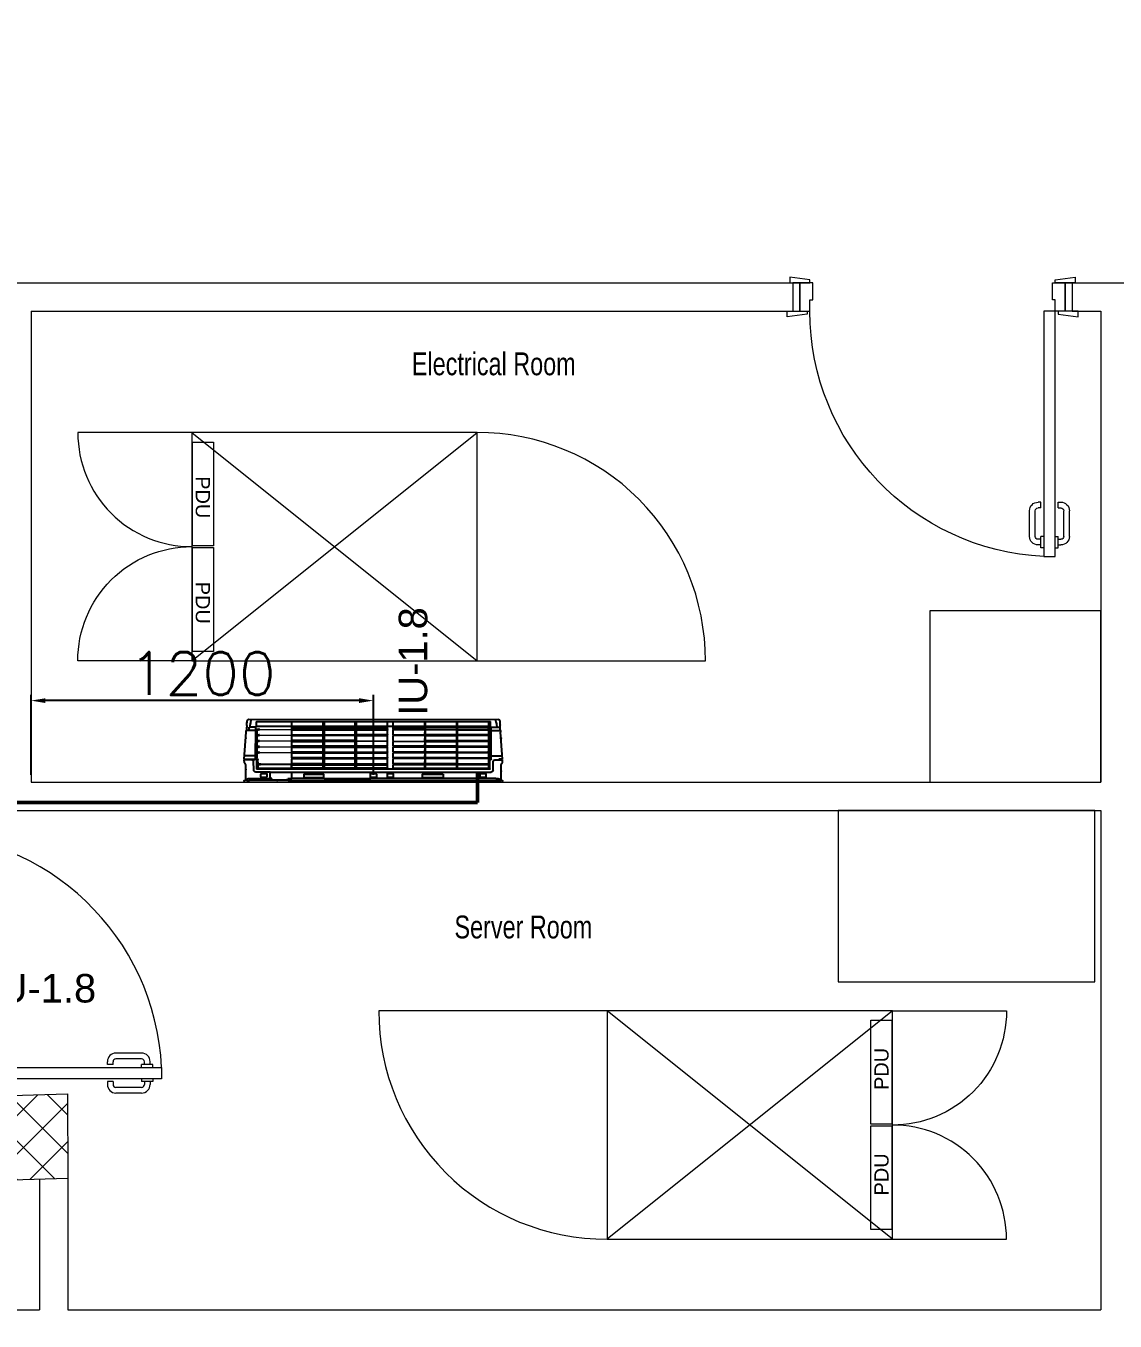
# Model space of a CAD drawing. Header units: millimetres. Extents: x -160614 to 59925, y -157025 to 0.
# Drawn here: x -126276 to -122458, y -109382 to -104843 of the extents above; entities that cross this region are included whole.
import ezdxf

# ---------------------------------------------------------------- set-up
doc = ezdxf.new("R2010")
doc.units = ezdxf.units.MM
doc.header["$LTSCALE"] = 8
doc.layers.get('0').update_dxf_attribs({"color": 9, "lineweight": 5})
for name, color, linetype, lineweight in [('72_EGR_BASE_TEXT', 9, 'Continuous', 5), ('72_EGR_EQP_TAG', 9, 'Continuous', 5), ('C-HYDR-CTCH', 9, 'Continuous', 5), ('Dims', 9, 'Continuous', 5), ('dims.', 9, 'Continuous', 5), ('Dual Power', 9, 'Continuous', 5), ('FIXEDFUR$0$KCA_TXITEM', 9, 'Continuous', 5), ('FURNITURES$0$KCA_FURLSE', 9, 'Continuous', 5), ('Hatch', 9, 'Continuous', 5), ('IFS IT RACK 1000x800mm', 9, 'Continuous', 5), ('Structure', 9, 'Continuous', 5), ('Walls', 9, 'Continuous', 5), ('Wooden Joinery', 9, 'Continuous', 5)]:
    doc.layers.add(name, color=color, linetype=linetype, lineweight=lineweight)
for name, color, linetype in [('A-Wall-cmu-patt', 9, 'Continuous'), ('DVM_INDOOR', 9, 'Continuous'), ('DVM_UNIT_BP', 9, 'Continuous'), ('DVM_UNIT_DP', 9, 'Continuous'), ('DVM_UNIT_LP', 9, 'Continuous'), ('M-VAC_DUCT_EXHAUST', 1, 'Continuous'), ('REF', 42, 'Continuous')]:
    doc.layers.add(name, color=color, linetype=linetype)
doc.layers.get('0').off()
doc.layers.get('0').freeze()
doc.styles.add('ARIAL', font='arial.ttf')
doc.styles.add('FIXEDFUR$0$K-SANSERIF', font='sanss___.ttf')
doc.styles.add('SIMPLEX', font='SIMPLEX.shx', dxfattribs={"height": 150})
doc.styles.add('X3G_ENTITY_258862', font='swisscl.ttf', dxfattribs={"height": 200})
doc.dimstyles.new('Buk', dxfattribs={"dimtxt": 150, "dimasz": 50, "dimexe": 20, "dimexo": 25, "dimgap": 20, "dimtad": 1, "dimdec": 0, "dimrnd": 5, "dimdsep": 46, "dimtxsty": 'SIMPLEX', "dimcen": 0, "dimdle": 20, "dimclrd": 256, "dimclre": 256, "dimclrt": 256, "dimadec": 0, "dimazin": 0, "dimtfac": 0.0075, "dimtdec": 0, "dimtmove": 1, "dimatfit": 2, "dimldrblk": 'ARCHTICK', "dimfxl": 1, "dimtolj": 1, "dimtzin": 0, "dimlwd": -1, "dimlwe": -1, "dimarcsym": 0})

# ---------------------------------------------------------------- blocks, each defined once
blk = doc.blocks.new('A$C72370EFE')
at = {"layer": 'Wooden Joinery'}
for p, q in [((-0.01, -0.04), (-0.02, -0.04)), ((-0.01, -0.03), (-0.01, -0.07)), ((0, -0.03), (-0.01, -0.03)), ((0.04, -0.03), (0.05, -0.03)), ((0.05, -0.03), (0.05, -0.07)), ((0.05, -0.04), (0.06, -0.04)), ((-0.05, -0.07), (-0.05, -0.16)), ((-0.03, -0.07), (-0.03, -0.16)), ((-0.01, -0.06), (-0.02, -0.06)), ((0, -0.07), (-0.01, -0.07)), ((0.04, -0.07), (0.05, -0.07)), ((0.05, -0.06), (0.06, -0.06)), ((0.07, -0.07), (0.07, -0.16)), ((0.09, -0.07), (0.09, -0.16)), ((-0.01, -0.17), (-0.02, -0.17)), ((-0.01, -0.17), (-0.01, -0.19)), ((0.05, -0.17), (0.06, -0.17)), ((0.05, -0.17), (0.05, -0.19)), ((-0.01, -0.19), (-0.02, -0.19)), ((0.05, -0.19), (0.06, -0.19))]:
    blk.add_line(p, q, dxfattribs=at)
for centre, radius, start, end in [((-0.02, -0.07), 0.03, 90, 180), ((0.06, -0.07), 0.03, 0, 90), ((-0.02, -0.07), 0.01, 90, 180), ((0.06, -0.07), 0.01, 0, 90), ((-0.02, -0.16), 0.03, 180, 270), ((-0.02, -0.16), 0.01, 180, 270), ((0.06, -0.16), 0.01, 270, 0), ((0.06, -0.16), 0.03, 270, 0)]:
    blk.add_arc(centre, radius, start, end, dxfattribs=at)
blk = doc.blocks.new('A$C5DAD61B4')
at = {"layer": 'Wooden Joinery'}
for points in [[(80, 959.1), (80, 969.1), (10, 979.1), (10, 959.1)], [(940, 959.1), (940, 969.1), (1010, 979.1), (1010, 959.1)], [(70, 859.1), (70, 849.1), (0, 839.1), (0, 859.1)], [(120, 859.1), (120, 0), (80, 0), (80, 859.1)], [(950, 859.1), (950, 849.1), (1020, 839.1), (1020, 859.1)]]:
    blk.add_lwpolyline(points, close=True, dxfattribs=at)
for points in [[(45, 859.1), (45, 959.1), (20, 959.1), (20, 859.1), (45, 859.1)], [(45, 859.1), (80, 859.1), (80, 899.1), (90, 899.1), (90, 959.1), (45, 959.1), (45, 859.1)], [(975, 859.1), (940, 859.1), (940, 899.1), (930, 899.1), (930, 959.1), (975, 959.1), (975, 859.1)], [(975, 859.1), (975, 959.1), (1000, 959.1), (1000, 859.1), (975, 859.1)]]:
    blk.add_lwpolyline(points, dxfattribs=at)
blk.add_arc((80, 859.1), 860, 272.666, 0, dxfattribs=at)
at = {"layer": 'Wooden Joinery', "xscale": 999.9999999998854, "yscale": 999.9999999998854, "zscale": 999.9999999998854, "rotation": 180}
blk.add_blockref('A$C72370EFE', (120, 0), dxfattribs=at)
blk = doc.blocks.new('A$C47696aed')
at = {"layer": 'Hatch'}
h = blk.add_hatch(dxfattribs=at)
h.set_pattern_fill('ANSI37', color=256, scale=30)
h.paths.add_polyline_path([(50952.7, 21917.9), (50348.7, 21909.7), (50352.6, 21621.3), (50956.6, 21629.5)])
h.paths.add_polyline_path([(43791.9, 21910.1), (43208.4, 21904.7), (43188.5, 21613.3), (43772, 21618.7)])
h.paths.add_polyline_path([(29414.9, 21902.8), (28815.8, 21898.7), (28810.1, 21605.6), (29409.2, 21609.7)])
h.paths.add_polyline_path([(36600.2, 21904.9), (35999, 21897.4), (35990.7, 21611.8), (36591.9, 21619.3)])
h.paths.add_polyline_path([(22195.7, 21912), (21589.3, 21890.2), (21603.8, 21597.6), (22210.2, 21619.5)])
h.paths.add_polyline_path([(15459.1, 21901.7), (14237.2, 21925.6), (14230.7, 21629.5), (15452.7, 21605.5)])
h.paths.add_polyline_path([(15473.2, 14701.6), (14258.2, 14685.8), (14244.7, 14393.4), (15459.7, 14409.1)])
h.paths.add_polyline_path([(15447.1, 7508.4), (14244, 7492.4), (14238.3, 7199.4), (15441.4, 7215.3)])
h.paths.add_polyline_path([(15465.6, 309.7), (14269, 298.3), (14271.8, 3.8), (15468.5, 15.2)])
h.paths.add_polyline_path([(7830.6, 311.8), (7227.1, 308.1), (7237.7, 22.6), (7841.3, 26.3)])
h.paths.add_polyline_path([(7815.2, 7509.8), (7218.4, 7511.4), (7218.2, 7210.2), (7815.1, 7208.6)])
h.paths.add_polyline_path([(7825.1, 14699.4), (7205.8, 14700.6), (7195.2, 14397.6), (7814.5, 14396.4)])
h.paths.add_polyline_path([(7801.7, 21878.7), (7201.1, 21893.2), (7197.5, 21603.6), (7798.1, 21589.1)])
h.paths.add_polyline_path([(602.6, 21876.9), (0, 21899.6), (1.9, 21611.2), (604.5, 21588.5)])
h.paths.add_polyline_path([(610.4, 7498.6), (8.3, 7491.6), (11.7, 7200), (613.7, 7206.9)])
h.paths.add_polyline_path([(627.9, 303.9), (29.5, 302.9), (34.3, 2.3), (632.7, 3.3)])
h.paths.add_polyline_path([(22214.6, 317.2), (21608.9, 304.3), (21614.6, 3.1), (22220.3, 16)])
h.paths.add_polyline_path([(22208.1, 7509.7), (21613.7, 7492.1), (21615.8, 7195.5), (22210.2, 7213.1)])
h.paths.add_polyline_path([(22199.3, 14717.7), (21600.4, 14710), (21604.4, 14409.9), (22203.4, 14417.6)])
h.paths.add_polyline_path([(29399.7, 14702.4), (28797.7, 14707.1), (28802, 14415), (29403.9, 14410.3)])
h.paths.add_polyline_path([(29403.4, 7519.8), (28799.6, 7502.2), (28813, 7202.1), (29413.1, 7223.2)])
h.paths.add_polyline_path([(29419.5, 303.8), (28815.7, 310.4), (28813.3, 24.7), (29417.2, 18.1)])
h.paths.add_polyline_path([(36618, 314.2), (36020.7, 299.7), (36029.7, 0), (36627, 14.6)])
h.paths.add_polyline_path([(36610.7, 7502.6), (36009.5, 7504.5), (36010.6, 7207.3), (36611.9, 7205.4)])
h.paths.add_polyline_path([(36574.3, 14706.4), (35993.4, 14711.1), (36013.1, 14421.3), (36594, 14416.6)])
h.paths.add_polyline_path([(43777.6, 14705.7), (43180, 14719.4), (43182, 14427.5), (43779.6, 14413.8)])
h.paths.add_polyline_path([(43778.6, 7507.1), (43210.2, 7499.5), (43212, 7205.4), (43780.5, 7213)])
h.paths.add_polyline_path([(43815.7, 310), (43210.4, 307.3), (43211.8, 2.8), (43817, 5.4)])
h.paths.add_polyline_path([(50989.9, 309.5), (50401.9, 325.5), (50388.7, 18.3), (50976.7, 2.3)])
h.paths.add_polyline_path([(50974.1, 7508.9), (50370.9, 7510), (50368.9, 7213.4), (50972.2, 7212.3)])
at = {"layer": 'C-HYDR-CTCH', "color": 4, "flags": 128}
blk.add_lwpolyline([(22208.1, 7509.7), (22210.2, 7213.1), (21615.8, 7195.5), (21613.7, 7492.1), (22208.1, 7509.7)], dxfattribs=at)
blk = doc.blocks.new('IT RACK 1000x800 mm')
at = {"layer": 'Dual Power'}
for points in [[(719020.2, 122155.5), (719383.9, 122155.5), (719383.9, 122082.8), (719020.2, 122082.8)], [(719390.1, 122155.5), (719753.8, 122155.5), (719753.8, 122082.8), (719390.1, 122082.8)]]:
    blk.add_lwpolyline(points, close=True, dxfattribs=at)
at = {"layer": 'FURNITURES$0$KCA_FURLSE', "linetype": 'ByBlock'}
for points in [[(719786.6, 123080.4), (719786.6, 123880.4, 0.415947), (718986.6, 123080.4, 0.926405)], [(718986.6, 122080.4), (718986.6, 121680.4, 0.415947), (719386.6, 122080.4, 0.926405)], [(719786.6, 122080.4), (719786.6, 121680.4, -0.415947), (719386.6, 122080.4, -0.926405)]]:
    blk.add_lwpolyline(points, format="xyb", dxfattribs=at)
blk.add_lwpolyline([(719786.6, 123080.4), (718986.6, 123080.4), (718986.6, 122080.4), (719786.6, 122080.4)], close=True, dxfattribs=at)
for points in [[(718986.6, 122080.4), (719786.6, 123080.4)], [(719786.6, 122080.4), (718986.6, 123080.4)]]:
    blk.add_lwpolyline(points, dxfattribs=at)
at = {"layer": 'FIXEDFUR$0$KCA_TXITEM', "char_height": 50, "width": 3697.741, "attachment_point": 1, "style": 'FIXEDFUR$0$K-SANSERIF'}
for insert in [(717364.7, 122143.7), (717734.5, 122143.7)]:
    blk.add_mtext('\\pxqc;PDU', dxfattribs=dict(at, insert=insert))
blk = doc.blocks.new('A$Cbb95eae3')
at = {"layer": 'Dims'}
blk.add_lwpolyline([(-600, 0), (0, 0), (0, 600), (-600, 600)], close=True, dxfattribs=at)
at = {"layer": 'Dims', "elevation": 0}
blk.add_lwpolyline([(-921, -700), (-21, -700), (-21, -100), (-921, -100)], close=True, dxfattribs=at)
at = {"layer": 'IFS IT RACK 1000x800mm', "rotation": 89.99999999999999}
blk.add_blockref('IT RACK 1000x800 mm', (121349.6, -720588.7, 0), dxfattribs=at)
blk = doc.blocks.new('GF1')
at = {"layer": 'Walls', "color": 9}
for p, q in [((-126759.6, -105742.6), (-123587.8, -105742.6)), ((-123587.8, -105742.6), (-123587.8, -105842.6)), ((-122607.8, -105742.6), (-122607.8, -105842.6)), ((-122607.8, -105742.6), (-116807.8, -105742.6)), ((-126257.8, -105842.6, 0), (-123587.8, -105842.6)), ((-126257.8, -105842.6), (-126257.8, -107492.6)), ((-122607.8, -105842.6), (-122507.8, -105842.6)), ((-122507.8, -105842.6), (-122507.8, -107492.6)), ((-126257.8, -107492.6), (-122507.8, -107492.6)), ((-126659.6, -107592.6), (-122507.8, -107592.6)), ((-122507.8, -107592.6), (-122507.8, -109342.6)), ((-126228.5, -108884.7, 0), (-126228.5, -109342.6, 0)), ((-126128.5, -108881.8, 0), (-126128.5, -109342.6, 0)), ((-126759.6, -109342.6), (-126228.5, -109342.6, 0)), ((-126128.5, -109342.6, 0), (-122507.8, -109342.6))]:
    blk.add_line(p, q, dxfattribs=at)
at = {"layer": 'dims.', "color": 9}
blk.add_blockref('A$Cbb95eae3', (-122507.8, -107492.6), dxfattribs=at)
at = {"layer": 'IFS IT RACK 1000x800mm', "color": 9, "rotation": 270}
blk.add_blockref('IT RACK 1000x800 mm', (-247774.4, 612719), dxfattribs=at)
at = {"layer": 'Structure', "color": 9}
blk.add_blockref('A$C47696aed', (-148338.7, -116094.9, 0), dxfattribs=at)
at = {"layer": 'Wooden Joinery', "color": 9, "xscale": -1}
blk.add_blockref('A$C5DAD61B4', (-122587.8, -106701.7), dxfattribs=at)
at = {"layer": 'Wooden Joinery', "color": 9, "rotation": 89.99999999999999}
blk.add_blockref('A$C5DAD61B4', (-125800.5, -108612.6), dxfattribs=at)
at = {"layer": '72_EGR_BASE_TEXT', "color": 9, "char_height": 80, "attachment_point": 2, "style": 'X3G_ENTITY_258862'}
for s, insert in [('Electrical Room', (-124635.9, -105986.9)), ('Server Room', (-124532.1, -107960.5))]:
    blk.add_mtext(s, dxfattribs=dict(at, insert=insert))
blk = doc.blocks.new('mmmm')
at = {"layer": 'DVM_INDOOR', "color": 0}
for p, q in [((118.976, -9.253), (118.9859, -9.2529)), ((118.9859, -9.2529), (118.9859, -9.2549)), ((118.9859, -9.2549), (118.9879, -9.2548)), ((118.9859, -9.2775), (118.9859, -9.2549)), ((118.9859, -9.2648), (118.9879, -9.2648)), ((118.9879, -9.2529), (119.0741, -9.259)), ((118.9879, -9.2548), (118.9879, -9.2529)), ((118.9879, -9.2548), (118.9879, -9.2648)), ((118.9979, -9.2891), (118.9979, -9.2551)), ((119.0795, -9.289), (119.0797, -9.2602)), ((119.09, -9.2892), (119.0901, -9.2615)), ((118.9199, -9.2661), (118.9184, -9.2661)), ((118.9184, -9.2661), (118.9184, -9.938)), ((118.9199, -9.2661), (118.9254, -9.266)), ((118.9258, -9.2739), (118.9256, -9.2679)), ((118.9258, -9.2739), (118.9258, -9.6742)), ((118.9464, -9.9264), (118.9464, -9.2895)), ((118.9527, -9.283), (118.9809, -9.2825)), ((118.9554, -9.2944), (118.9554, -10.0365)), ((118.9564, -9.2934), (118.9844, -9.2931)), ((118.9589, -9.3963), (118.9589, -9.2975)), ((118.9596, -9.2968), (118.9695, -9.2969)), ((118.9698, -9.2975), (118.9701, -9.3962)), ((118.9724, -9.3963), (118.9724, -9.2975)), ((118.9731, -9.2968), (118.9889, -9.2969)), ((118.9879, -9.2891), (119.09, -9.2892)), ((118.9892, -9.2891), (118.9895, -9.3961)), ((118.9893, -9.2923), (118.9925, -9.2923)), ((118.9919, -9.3963), (118.9919, -9.2975)), ((119.0073, -9.2923), (118.9924, -9.2923)), ((118.9926, -9.2968), (119.0073, -9.2969)), ((119.0077, -9.2975), (119.008, -9.3961)), ((119.008, -9.293), (119.0079, -9.2969)), ((119.0083, -9.301), (119.0098, -9.301)), ((119.0102, -9.293), (119.0102, -9.2961)), ((119.0102, -9.3963), (119.0102, -9.2975)), ((119.0255, -9.2923), (119.0107, -9.2923)), ((119.0109, -9.2968), (119.0256, -9.2969)), ((119.026, -9.2975), (119.0263, -9.3962)), ((119.0262, -9.293), (119.0262, -9.2969)), ((119.0265, -9.301), (119.0284, -9.301)), ((119.0287, -9.3963), (119.0287, -9.2975)), ((119.0288, -9.293), (119.0288, -9.2961)), ((119.0293, -9.2969), (119.0439, -9.2969)), ((119.044, -9.2923), (119.0294, -9.2923)), ((119.0445, -9.2975), (119.0446, -9.3962)), ((119.0446, -9.293), (119.0446, -9.2969)), ((119.045, -9.301), (119.0465, -9.301)), ((119.0469, -9.293), (119.0469, -9.2961)), ((119.047, -9.3963), (119.0471, -9.2971)), ((119.0624, -9.2923), (119.0474, -9.2923)), ((119.0476, -9.2968), (119.0621, -9.2968)), ((119.0628, -9.2975), (119.063, -9.3963)), ((119.0631, -9.293), (119.0631, -9.2969)), ((119.0634, -9.301), (119.065, -9.301)), ((119.0653, -9.293), (119.0653, -9.2961)), ((119.0657, -9.2975), (119.0654, -9.3962)), ((119.066, -9.2968), (119.0808, -9.2969)), ((119.0807, -9.2923), (119.0661, -9.2923)), ((119.0813, -9.3962), (119.0814, -9.2973)), ((119.0814, -9.293), (119.0814, -9.2969)), ((119.0817, -9.301), (119.0833, -9.301)), ((119.0836, -9.2975), (119.0834, -9.2993)), ((119.0838, -9.293), (119.0895, -9.293)), ((119.0838, -9.2961), (119.0838, -9.293)), ((119.0838, -9.2971), (119.0838, -9.2961)), ((119.0895, -9.2961), (119.0838, -9.2961)), ((119.0838, -9.3963), (119.0839, -9.297)), ((119.0843, -9.2968), (119.0886, -9.2968)), ((119.0894, -9.2975), (119.0894, -9.2892)), ((119.0894, -9.2975), (119.0895, -9.3962)), ((119.0925, -9.2969), (119.1069, -9.2969)), ((119.1145, -9.2751), (119.1107, -9.2751)), ((119.115, -10.0634), (119.1149, -9.2675)), ((118.9589, -9.4983), (118.9589, -9.4003)), ((118.9596, -9.3969), (118.9694, -9.3969)), ((118.9694, -9.3998), (118.9596, -9.3998)), ((118.9701, -9.4005), (118.9701, -9.4982)), ((118.9724, -9.4005), (118.9724, -9.4982)), ((118.9731, -9.3969), (118.9888, -9.3968)), ((118.9888, -9.3997), (118.9731, -9.3998)), ((118.9895, -9.4003), (118.9895, -9.4982)), ((118.9919, -9.4005), (118.9919, -9.4982)), ((118.9926, -9.3969), (119.0073, -9.3968)), ((119.0073, -9.3997), (118.9926, -9.3998)), ((119.008, -9.4003), (119.008, -9.4982)), ((119.0102, -9.4005), (119.0103, -9.4982)), ((119.0109, -9.3969), (119.0256, -9.3968)), ((119.0256, -9.3997), (119.0109, -9.3998)), ((119.0263, -9.4003), (119.0263, -9.4982)), ((119.0287, -9.4005), (119.0287, -9.4982)), ((119.0294, -9.3969), (119.0439, -9.3968)), ((119.0439, -9.3997), (119.0294, -9.3998)), ((119.0446, -9.4983), (119.0446, -9.4003)), ((119.047, -9.4982), (119.047, -9.4005)), ((119.0477, -9.3969), (119.0623, -9.3969)), ((119.0623, -9.3998), (119.0477, -9.3998)), ((119.063, -9.4984), (119.063, -9.4004)), ((119.0654, -9.4005), (119.0654, -9.4982)), ((119.0661, -9.3969), (119.0807, -9.3968)), ((119.0807, -9.3997), (119.0661, -9.3998)), ((119.0814, -9.4003), (119.0813, -9.4983)), ((119.0837, -9.4982), (119.0838, -9.4005)), ((119.0845, -9.3969), (119.0888, -9.3969)), ((119.0888, -9.3998), (119.0845, -9.3998)), ((119.0895, -9.4004), (119.0894, -9.4983)), ((119.093, -9.3969), (119.1074, -9.3968)), ((119.1074, -9.3997), (119.093, -9.3998)), ((118.9589, -9.6014), (118.9589, -9.5025)), ((118.9596, -9.4989), (118.9694, -9.4989)), ((118.9694, -9.5018), (118.9596, -9.5018)), ((118.9701, -9.5025), (118.9701, -9.6015)), ((118.9724, -9.5025), (118.9724, -9.6014)), ((118.9731, -9.4989), (118.9888, -9.4988)), ((118.9888, -9.5017), (118.9731, -9.5018)), ((118.9895, -9.5023), (118.9896, -9.6014)), ((118.9919, -9.5025), (118.9919, -9.6014)), ((118.9926, -9.4989), (119.0073, -9.4988)), ((119.0073, -9.5017), (118.9926, -9.5018)), ((119.008, -9.5023), (119.008, -9.6014)), ((119.0102, -9.5025), (119.0103, -9.6014)), ((119.0109, -9.4989), (119.0256, -9.4988)), ((119.0256, -9.5017), (119.0109, -9.5018)), ((119.0263, -9.5023), (119.0262, -9.6014)), ((119.0287, -9.5025), (119.0288, -9.6014)), ((119.0294, -9.4989), (119.0439, -9.4988)), ((119.0439, -9.5017), (119.0294, -9.5018)), ((119.0447, -9.6014), (119.0446, -9.5023)), ((119.0477, -9.4989), (119.0623, -9.4989)), ((119.0622, -9.5017), (119.0478, -9.5018)), ((119.0629, -9.5023), (119.0629, -9.6013)), ((119.0654, -9.6014), (119.0654, -9.5025)), ((119.0661, -9.4989), (119.0806, -9.4989)), ((119.0806, -9.5017), (119.0661, -9.5018)), ((119.0813, -9.5023), (119.0813, -9.6015)), ((119.0837, -9.5024), (119.0838, -9.6015)), ((119.0844, -9.4988), (119.0887, -9.4988)), ((119.0887, -9.5017), (119.0844, -9.5017)), ((119.0894, -9.5023), (119.0894, -9.6013)), ((119.093, -9.4989), (119.1074, -9.4988)), ((119.1077, -9.5019), (119.093, -9.5018)), ((118.9589, -9.6214), (118.9589, -9.7204)), ((118.9596, -9.602), (118.9694, -9.602)), ((118.9596, -9.6208), (118.9694, -9.6208)), ((118.9701, -9.7204), (118.9701, -9.6214)), ((118.9701, -9.7204), (118.9701, -9.6214)), ((118.9724, -9.7204), (118.9724, -9.6215)), ((118.9731, -9.6021), (118.9888, -9.602)), ((118.9731, -9.6208), (118.9888, -9.6208)), ((118.9895, -9.7206), (118.9896, -9.6215)), ((118.9919, -9.7204), (118.9919, -9.6215)), ((118.9926, -9.6021), (119.0073, -9.602)), ((118.9926, -9.6208), (119.0073, -9.6209)), ((119.008, -9.7205), (119.008, -9.6214)), ((119.0102, -9.7204), (119.0103, -9.6215)), ((119.011, -9.602), (119.0255, -9.602)), ((119.011, -9.6208), (119.0255, -9.6209)), ((119.0263, -9.7205), (119.0262, -9.6215)), ((119.0288, -9.6214), (119.0287, -9.7204)), ((119.0295, -9.6021), (119.044, -9.602)), ((119.0295, -9.6208), (119.044, -9.6208)), ((119.0447, -9.6214), (119.0446, -9.7205)), ((119.0478, -9.6021), (119.0623, -9.6021)), ((119.0478, -9.6207), (119.0623, -9.6208)), ((119.0629, -9.7205), (119.0629, -9.6215)), ((119.0654, -9.6214), (119.0654, -9.7203)), ((119.0661, -9.6021), (119.0807, -9.602)), ((119.0661, -9.6208), (119.0807, -9.6208)), ((119.0813, -9.7205), (119.0813, -9.6214)), ((119.0837, -9.7204), (119.0838, -9.6214)), ((119.0845, -9.6021), (119.0887, -9.6021)), ((119.0845, -9.6208), (119.0887, -9.6208)), ((119.0894, -9.7205), (119.0894, -9.6215)), ((119.0929, -9.6023), (119.1074, -9.6022)), ((119.0929, -9.6206), (119.1074, -9.6206)), ((118.9258, -9.8224), (118.9258, -9.6742)), ((118.9589, -9.7246), (118.9589, -9.8225)), ((118.9694, -9.7211), (118.9596, -9.7211)), ((118.9596, -9.7239), (118.9694, -9.7239)), ((118.9701, -9.8224), (118.9701, -9.7246)), ((118.9701, -9.8224), (118.9701, -9.7246)), ((118.9724, -9.8224), (118.9724, -9.7246)), ((118.9888, -9.7211), (118.9731, -9.7211)), ((118.9731, -9.7239), (118.9888, -9.724)), ((118.9895, -9.8226), (118.9895, -9.7247)), ((118.9919, -9.8224), (118.9919, -9.7246)), ((119.0073, -9.7211), (118.9926, -9.7211)), ((118.9926, -9.7239), (119.0073, -9.724)), ((119.008, -9.8225), (119.008, -9.7246)), ((119.0102, -9.8224), (119.0103, -9.7246)), ((119.0256, -9.7211), (119.0109, -9.7211)), ((119.0109, -9.7239), (119.0256, -9.724)), ((119.0263, -9.8225), (119.0263, -9.7246)), ((119.0287, -9.7246), (119.0287, -9.8224)), ((119.0439, -9.7211), (119.0294, -9.7211)), ((119.0294, -9.7239), (119.0439, -9.724)), ((119.0446, -9.7245), (119.0446, -9.8225)), ((119.047, -9.7246), (119.047, -9.8224)), ((119.0477, -9.7239), (119.0623, -9.7239)), ((119.0622, -9.7211), (119.0478, -9.7211)), ((119.063, -9.7245), (119.063, -9.8224)), ((119.0654, -9.8224), (119.0654, -9.7246)), ((119.0806, -9.7211), (119.0661, -9.721)), ((119.0661, -9.7239), (119.0806, -9.724)), ((119.0814, -9.8225), (119.0813, -9.7245)), ((119.0837, -9.7246), (119.0838, -9.8224)), ((119.0887, -9.7211), (119.0844, -9.7211)), ((119.0844, -9.724), (119.0887, -9.724)), ((119.0895, -9.8224), (119.0894, -9.7246)), ((119.1077, -9.721), (119.093, -9.7211)), ((119.093, -9.7239), (119.1074, -9.724)), ((118.9184, -9.7858), (118.9184, -9.9307)), ((118.9258, -9.8224), (118.9258, -9.9264)), ((118.9589, -9.8266), (118.9589, -9.9253)), ((118.9694, -9.8231), (118.9596, -9.8231)), ((118.9596, -9.8259), (118.9694, -9.8259)), ((118.9698, -9.9253), (118.9701, -9.8266)), ((118.9698, -9.9253), (118.9701, -9.8266)), ((118.9724, -9.8266), (118.9724, -9.9253)), ((118.9888, -9.8231), (118.9731, -9.8231)), ((118.9731, -9.8259), (118.9888, -9.826)), ((118.9893, -9.9251), (118.9895, -9.8267)), ((118.9919, -9.8266), (118.992, -9.9251)), ((119.0073, -9.8231), (118.9926, -9.8231)), ((118.9926, -9.8259), (119.0073, -9.826)), ((119.0078, -9.9252), (119.008, -9.8267)), ((119.0102, -9.8266), (119.0104, -9.9251)), ((119.0256, -9.8231), (119.0109, -9.8231)), ((119.0109, -9.8259), (119.0256, -9.826)), ((119.026, -9.9251), (119.0263, -9.8266)), ((119.0287, -9.8266), (119.0288, -9.9251)), ((119.0439, -9.8232), (119.0294, -9.8231)), ((119.0294, -9.8259), (119.0439, -9.826)), ((119.0445, -9.9251), (119.0446, -9.8266)), ((119.047, -9.8266), (119.0472, -9.9251)), ((119.0623, -9.823), (119.0477, -9.8231)), ((119.0477, -9.8259), (119.0623, -9.8259)), ((119.0628, -9.9252), (119.063, -9.8266)), ((119.0657, -9.9253), (119.0654, -9.8266)), ((119.0807, -9.8232), (119.0661, -9.8231)), ((119.0661, -9.8259), (119.0807, -9.8261)), ((119.0812, -9.9251), (119.0813, -9.8266)), ((119.0839, -9.9251), (119.0838, -9.8265)), ((119.0888, -9.8231), (119.0845, -9.8231)), ((119.0845, -9.8259), (119.0888, -9.826)), ((119.0894, -9.9252), (119.0895, -9.8266)), ((119.1074, -9.8232), (119.093, -9.8231)), ((119.093, -9.8259), (119.1074, -9.826)), ((118.9256, -9.9393), (118.9256, -9.9264)), ((118.9256, -9.9264), (118.9464, -9.9264)), ((118.9464, -9.9955), (118.9464, -9.9264)), ((118.9589, -10.0333), (118.9589, -9.9253)), ((118.9589, -9.9267), (118.9702, -9.9267)), ((118.9596, -9.926), (118.9695, -9.9259)), ((118.9702, -9.9267), (118.9702, -10.0334)), ((118.9731, -9.9262), (118.9886, -9.9258)), ((118.9927, -9.9258), (119.0075, -9.9258)), ((119.0111, -9.9258), (119.0253, -9.9258)), ((119.0296, -9.9258), (119.0437, -9.9258)), ((119.0478, -9.9258), (119.0621, -9.9258)), ((119.0664, -9.9258), (119.0805, -9.926)), ((119.0846, -9.9258), (119.0887, -9.9258)), ((119.0925, -9.9259), (119.1069, -9.9259)), ((118.9184, -9.938), (118.9209, -9.9396)), ((118.9199, -9.9389), (118.9199, -10.0614)), ((118.9209, -9.9394), (118.9256, -9.9393)), ((118.9209, -9.9394), (118.9209, -9.9899)), ((118.9209, -9.9899), (118.9256, -9.99)), ((118.9256, -9.99), (118.9256, -9.9954)), ((118.9256, -9.9954), (118.9464, -9.9955)), ((118.9258, -10.0638), (118.9258, -9.9954)), ((118.9464, -9.9955), (118.9464, -10.0413)), ((118.9527, -10.0478), (118.9809, -10.0483)), ((118.9564, -10.0375), (118.9844, -10.0377)), ((118.9596, -10.034), (118.9695, -10.0341)), ((118.9695, -10.0341), (118.9731, -10.0341)), ((118.9702, -10.0341), (118.9701, -10.0295)), ((118.9705, -10.0254), (118.9722, -10.0254)), ((118.9724, -10.0341), (118.9724, -10.0303)), ((118.9731, -10.0341), (118.9844, -10.0342)), ((118.9879, -10.0418), (119.09, -10.0416)), ((118.9879, -10.0533), (118.9879, -10.0418)), ((118.9893, -10.0384), (118.9925, -10.0384)), ((119.0073, -10.0384), (118.9924, -10.0384)), ((118.9979, -10.0418), (118.9979, -10.0758)), ((119.0073, -10.0385), (119.0109, -10.0385)), ((119.008, -10.0377), (119.0079, -10.0339)), ((119.0083, -10.0297), (119.0098, -10.0297)), ((119.0102, -10.0377), (119.0102, -10.0347)), ((119.0255, -10.0384), (119.0107, -10.0384)), ((119.0262, -10.0377), (119.0262, -10.0339)), ((119.0265, -10.0297), (119.0284, -10.0297)), ((119.0288, -10.0377), (119.0288, -10.0347)), ((119.044, -10.0384), (119.0294, -10.0384)), ((119.0446, -10.0377), (119.0446, -10.0339)), ((119.045, -10.0297), (119.0465, -10.0297)), ((119.0469, -10.0377), (119.0469, -10.0347)), ((119.0624, -10.0384), (119.0474, -10.0384)), ((119.0631, -10.0377), (119.0631, -10.0339)), ((119.0634, -10.0297), (119.065, -10.0297)), ((119.0653, -10.0377), (119.0653, -10.0347)), ((119.0807, -10.0384), (119.0661, -10.0384)), ((119.0795, -10.0418), (119.0795, -10.0667)), ((119.0814, -10.0377), (119.0814, -10.0339)), ((119.0817, -10.0297), (119.0833, -10.0297)), ((119.0836, -10.0377), (119.0836, -10.0347)), ((119.09, -10.0416), (119.09, -10.0596)), ((118.9184, -10.0667), (118.9184, -10.0642)), ((118.9209, -10.0704), (118.9192, -10.0688)), ((118.9212, -10.0704), (118.9212, -10.0729)), ((118.976, -10.0778), (118.9859, -10.0779)), ((118.9859, -10.0533), (118.9859, -10.0765)), ((118.9859, -10.076), (118.9879, -10.076)), ((118.9859, -10.0779), (118.9859, -10.076)), ((118.9879, -10.076), (118.9879, -10.0533)), ((118.9879, -10.0779), (119.0741, -10.0719)), ((118.9879, -10.076), (118.9879, -10.0779)), ((119.0795, -10.0626), (119.0896, -10.062)), ((119.0795, -10.0667), (119.0797, -10.0707)), ((119.0896, -10.062), (119.09, -10.0596)), ((119.09, -10.0596), (119.0972, -10.0587)), ((119.1107, -10.0558), (119.1145, -10.0557))]:
    blk.add_line(p, q, dxfattribs=at)
at = {"layer": 'DVM_INDOOR', "color": 0, "lineweight": 0}
for p, q in [((119.0091, -10.0297), (119.0091, -9.9253)), ((119.0275, -10.0297), (119.0275, -9.9253)), ((119.0458, -10.0297), (119.0458, -9.9253)), ((119.0642, -10.0297), (119.0642, -9.9253)), ((119.0825, -10.0297), (119.0825, -9.9253))]:
    blk.add_line(p, q, dxfattribs=at)
at = {"layer": 'DVM_INDOOR', "color": 0}
for points in [[(118.9199, -9.2661), (118.9199, -9.2579), (118.9672, -9.2579, 0.126177), (118.972, -9.2567, 0.12288), (118.9756, -9.2534, -0.148162), (118.976, -9.253, 0.963175)], [(118.9301, -9.3246), (118.9301, -9.3064, -0.402614), (118.9312, -9.3052), (118.9397, -9.3052, -0.444927), (118.9409, -9.3064), (118.9409, -9.3246, -0.414234), (118.9397, -9.3257), (118.9312, -9.3257, -0.442551), (118.9301, -9.3246)], [(119.0922, -9.2933), (119.0922, -10.0375, 0.416565), (119.0933, -10.0386), (119.107, -10.0386, 0.414175), (119.1081, -10.0375), (119.1081, -9.2933, 0.414221), (119.107, -9.2923), (119.0933, -9.2923, 0.410074), (119.0922, -9.2933, 0.410074)], [(118.9301, -9.6205), (118.9301, -9.6023, -0.402614), (118.9312, -9.6012), (118.9397, -9.6012, -0.444927), (118.9409, -9.6023), (118.9409, -9.6205, -0.414234), (118.9397, -9.6217), (118.9312, -9.6217, -0.442551), (118.9301, -9.6205)], [(118.9299, -9.6744), (118.9299, -9.6565, -0.414214), (118.9314, -9.6549), (118.9393, -9.6549, -0.414209), (118.9409, -9.6565), (118.9409, -9.6744, -0.414214), (118.9393, -9.6759), (118.9314, -9.6759, -0.414219), (118.9299, -9.6744, 0.000008)], [(118.9303, -10.0245), (118.9303, -10.0063, -0.402614), (118.9314, -10.0052), (118.9399, -10.0052, -0.444927), (118.9411, -10.0063), (118.9411, -10.0245, -0.414234), (118.9399, -10.0257), (118.9314, -10.0257, -0.442551), (118.9303, -10.0245)], [(118.9199, -10.0694), (118.9199, -10.0729), (118.9672, -10.0729, -0.126177), (118.972, -10.0741, -0.12288), (118.9756, -10.0775, 0.141469), (118.976, -10.0778)]]:
    blk.add_lwpolyline(points, format="xyb", dxfattribs=at)
for points in [[(118.9394, -9.4424), (118.9279, -9.4424), (118.9279, -9.5084), (118.9394, -9.5084), (118.9394, -9.4424)], [(118.9294, -9.8234), (118.9384, -9.8234), (118.9384, -9.8875), (118.9288, -9.8875), (118.9288, -9.8234), (118.9294, -9.8234)]]:
    blk.add_lwpolyline(points, dxfattribs=at)
for centre, radius, start, end in [((118.9205, -9.2649), 0.00455, 45.592, 97.4615), ((118.9171, -9.2669), 0.00836, 6.8563, 39.8032), ((119.0737, -9.2806), 0.0216, 73.7089, 88.9315), ((119.168, -8.14), 1.1233, 265.4925, 266.2639), ((119.082, -9.5193), 0.2587, 83.9088, 87.1481), ((119.1094, -9.2677), 0.00561, 2.2363, 89.2683), ((118.9129, -9.2679), 0.0127, 359.9693, 8.9907), ((118.9529, -9.2895), 0.0065, 91, 180), ((118.9564, -9.2944), 0.001, 90.4983, 180.0001), ((118.9596, -9.2975), 0.00069, 89.1505, 180.3497), ((118.9691, -9.2976), 0.00071, 0.7783, 60.0916), ((118.9731, -9.2975), 0.00069, 89.1505, 180.3497), ((118.9809, -9.2775), 0.005, 270.9997, 0.0003), ((118.9843, -9.2916), 0.00153, 270.9361, 8.4075), ((118.9879, -9.2911), 0.00202, 90.261, 186.5127), ((118.9885, -9.2975), 0.00071, 0.7783, 60.0916), ((118.9926, -9.2975), 0.00069, 89.1505, 180.3497), ((119.0073, -9.293), 0.00069, 359.1823, 89.6277), ((119.007, -9.2975), 0.00071, 0.7783, 60.0916), ((119.0427, -9.2948), 0.0348, 183.3813, 187.2101), ((119.005, -9.3001), 0.0033, 358.4879, 15.9436), ((119.0335, -9.3), 0.0253, 180.2932, 182.236), ((119.0203, -9.3008), 0.0105, 171.697, 181.0717), ((118.9994, -9.2969), 0.0108, 347.004, 4.1898), ((119.0109, -9.293), 0.000701, 103.0528, 180.0438), ((119.0109, -9.2975), 0.00069, 89.1505, 180.3497), ((119.0255, -9.293), 0.00069, 359.1823, 89.6277), ((119.0253, -9.2975), 0.00071, 0.7783, 60.0916), ((119.0252, -9.2975), 0.00071, 0.7783, 60.0916), ((119.061, -9.2948), 0.0348, 183.3813, 187.2101), ((119.0232, -9.3001), 0.0033, 358.4879, 15.9436), ((119.0518, -9.3), 0.0253, 180.2932, 182.236), ((119.0389, -9.3008), 0.0105, 171.697, 181.0717), ((119.018, -9.2969), 0.0108, 347.004, 4.1898), ((119.0295, -9.293), 0.000701, 103.0528, 180.0438), ((119.0295, -9.2975), 0.00069, 89.1505, 180.3497), ((119.0439, -9.2975), 0.000596, 357.8507, 94.9045), ((119.0439, -9.293), 0.00069, 359.1823, 89.6277), ((119.0794, -9.2948), 0.0348, 183.3813, 187.2101), ((119.0417, -9.3001), 0.0033, 358.4879, 15.9436), ((119.0702, -9.3), 0.0253, 180.2932, 182.236), ((119.057, -9.3008), 0.0105, 171.697, 181.0717), ((119.0361, -9.2969), 0.0108, 347.004, 4.1898), ((119.0476, -9.293), 0.000701, 103.0528, 180.0438), ((119.0476, -9.2975), 0.00069, 89.1505, 180.3497), ((119.0621, -9.2975), 0.000694, 359.4649, 88.8459), ((119.0624, -9.2975), 0.000596, 357.8507, 94.9045), ((119.0624, -9.293), 0.00069, 359.1823, 89.6277), ((119.0978, -9.2948), 0.0348, 183.3813, 187.2101), ((119.0601, -9.3001), 0.0033, 358.4879, 15.9436), ((119.0887, -9.3), 0.0253, 180.2932, 182.236), ((119.0754, -9.3008), 0.0105, 171.697, 181.0717), ((119.0546, -9.2969), 0.0108, 347.004, 4.1898), ((119.066, -9.293), 0.000701, 103.0528, 180.0438), ((119.066, -9.2975), 0.00069, 89.1505, 180.3497), ((119.0663, -9.2975), 0.000621, 79.5705, 188.1736), ((119.0807, -9.293), 0.00069, 359.1823, 89.6277), ((119.0808, -9.2975), 0.000596, 357.8507, 94.9045), ((119.1161, -9.2948), 0.0348, 183.3813, 187.2101), ((119.0784, -9.3001), 0.0033, 358.4879, 15.9436), ((119.107, -9.3), 0.0253, 180.2932, 182.236), ((119.0937, -9.3008), 0.0105, 171.697, 181.0717), ((119.0843, -9.2975), 0.00069, 89.1505, 180.3497), ((119.0887, -9.2975), 0.000669, 356.355, 100.698), ((119.0697, -9.4707), 0.2004, 82.0967, 84.2913), ((119.0926, -9.2973), 0.000346, 93.4268, 172.5174), ((119.0894, -9.3405), 0.0688, 71.9785, 83.5049), ((119.107, -9.2978), 0.000875, 349.6348, 100.4326), ((118.9596, -9.3962), 0.0007, 185.5752, 270.0175), ((118.9596, -9.4005), 0.0007, 89.9616, 179.9565), ((118.9694, -9.3962), 0.000701, 270.4471, 350.0993), ((118.9694, -9.4005), 0.0007, 5.6771, 86.5518), ((118.9731, -9.3962), 0.0007, 185.5752, 270.0175), ((118.9731, -9.4005), 0.0007, 89.9616, 179.9565), ((118.9888, -9.3961), 0.000701, 270.4471, 350.0993), ((118.9888, -9.4004), 0.0007, 5.6771, 86.5518), ((118.9926, -9.3962), 0.0007, 185.5752, 270.0175), ((118.9926, -9.4005), 0.0007, 89.9616, 179.9565), ((119.0073, -9.3961), 0.000701, 270.4471, 350.0993), ((119.0073, -9.4004), 0.0007, 5.6771, 86.5518), ((119.0109, -9.3962), 0.0007, 185.5752, 270.0175), ((119.0109, -9.4005), 0.0007, 89.9616, 179.9565), ((119.0256, -9.3961), 0.000701, 270.4471, 350.0993), ((119.0256, -9.4004), 0.0007, 5.6771, 86.5518), ((119.0294, -9.3962), 0.0007, 185.5752, 270.0175), ((119.0294, -9.4005), 0.0007, 89.9616, 179.9565), ((119.0439, -9.3961), 0.000701, 270.4471, 350.0993), ((119.0439, -9.4004), 0.0007, 5.6771, 86.5518), ((119.0477, -9.3962), 0.0007, 185.5752, 270.0175), ((119.0477, -9.4005), 0.0007, 89.9616, 179.9565), ((119.0623, -9.3962), 0.000702, 270.4596, 355.78), ((119.0623, -9.4005), 0.0007, 5.6771, 86.5518), ((119.0661, -9.3962), 0.0007, 185.5752, 270.0175), ((119.0661, -9.4005), 0.0007, 89.9616, 179.9565), ((119.0807, -9.3961), 0.000701, 270.4471, 350.0993), ((119.0807, -9.4004), 0.0007, 5.6771, 86.5518), ((119.0845, -9.3962), 0.0007, 185.5752, 270.0175), ((119.0845, -9.4005), 0.0007, 89.9616, 179.9565), ((119.0888, -9.3962), 0.000701, 270.4471, 350.0993), ((119.0888, -9.4005), 0.0007, 5.6771, 86.5518), ((119.093, -9.3961), 0.000782, 194.2991, 276.1126), ((119.0929, -9.4005), 0.0007, 78.96, 187.6274), ((119.1074, -9.3961), 0.000701, 270.4471, 350.0993), ((119.1074, -9.4004), 0.0007, 5.6771, 86.5518), ((118.9596, -9.4982), 0.0007, 185.5752, 270.0175), ((118.9596, -9.5025), 0.0007, 89.9616, 179.9565), ((118.9694, -9.4982), 0.000701, 270.4471, 350.0993), ((118.9694, -9.5025), 0.0007, 5.6771, 86.5518), ((118.9731, -9.4982), 0.0007, 185.5752, 270.0175), ((118.9731, -9.5025), 0.0007, 89.9616, 179.9565), ((118.9888, -9.4981), 0.000701, 270.4471, 350.0993), ((118.9888, -9.5024), 0.0007, 5.6771, 86.5518), ((118.9925, -9.4983), 0.000619, 174.0491, 272.9554), ((118.9926, -9.5025), 0.0007, 89.9616, 179.9565), ((119.0073, -9.4981), 0.000701, 270.4471, 350.0993), ((119.0073, -9.5024), 0.0007, 5.6771, 86.5518), ((119.0109, -9.5025), 0.0007, 89.9616, 179.9565), ((119.0109, -9.4983), 0.000619, 174.0491, 272.9554), ((119.0256, -9.4981), 0.000701, 270.4471, 350.0993), ((119.0256, -9.5024), 0.0007, 5.6771, 86.5518), ((119.0293, -9.4983), 0.000619, 174.0491, 272.9554), ((119.0294, -9.5025), 0.0007, 89.9616, 179.9565), ((119.0439, -9.4981), 0.000701, 270.4471, 350.0993), ((119.0439, -9.5024), 0.0007, 5.6771, 86.5518), ((119.0476, -9.4983), 0.000619, 174.0491, 272.9554), ((119.0478, -9.5025), 0.0007, 89.9616, 179.9565), ((119.0622, -9.5024), 0.0007, 5.6771, 86.5518), ((119.0623, -9.4982), 0.000701, 270.4471, 350.0993), ((119.0661, -9.4983), 0.000619, 174.0491, 272.9554), ((119.0661, -9.5025), 0.0007, 89.9616, 179.9565), ((119.0806, -9.4982), 0.000701, 270.4471, 350.0993), ((119.0806, -9.5024), 0.0007, 5.6771, 86.5518), ((119.0844, -9.4981), 0.0007, 185.5752, 270.0175), ((119.0844, -9.5024), 0.0007, 89.9616, 179.9565), ((119.0887, -9.4981), 0.000701, 270.4471, 350.0993), ((119.0887, -9.5024), 0.0007, 5.6771, 86.5518), ((119.093, -9.4981), 0.000782, 194.2991, 276.1126), ((119.0929, -9.5025), 0.0007, 78.96, 187.6274), ((118.9596, -9.6013), 0.0007, 185.5752, 270.0175), ((118.9596, -9.6215), 0.0007, 89.9825, 174.4248), ((118.9694, -9.6013), 0.000701, 270.4471, 350.0993), ((118.9694, -9.6215), 0.000701, 9.9007, 89.5529), ((118.9694, -9.6215), 0.000701, 9.9007, 89.5529), ((118.9731, -9.6014), 0.0007, 185.5752, 270.0175), ((118.9731, -9.6215), 0.0007, 89.9825, 174.4248), ((118.9888, -9.6013), 0.000701, 270.4471, 350.0993), ((118.9888, -9.6215), 0.000701, 9.9007, 89.5529), ((118.9926, -9.6014), 0.0007, 185.5752, 270.0175), ((118.9926, -9.6215), 0.0007, 89.9825, 174.4248), ((119.0073, -9.6013), 0.000701, 270.4471, 350.0993), ((119.0073, -9.6216), 0.000701, 9.9007, 89.5529), ((119.011, -9.6013), 0.0007, 185.5752, 270.0175), ((119.011, -9.6215), 0.0007, 89.9825, 174.4248), ((119.0255, -9.6013), 0.000701, 270.4471, 350.0993), ((119.0255, -9.6216), 0.000701, 9.9007, 89.5529), ((119.0295, -9.6014), 0.0007, 185.5752, 270.0175), ((119.0295, -9.6215), 0.0007, 89.9825, 174.4248), ((119.044, -9.6013), 0.000701, 270.4471, 350.0993), ((119.044, -9.6215), 0.000701, 9.9007, 89.5529), ((119.0478, -9.6014), 0.0007, 185.5752, 270.0175), ((119.0478, -9.6214), 0.0007, 89.9825, 174.4248), ((119.0623, -9.6014), 0.000701, 270.4471, 350.0993), ((119.0623, -9.6215), 0.000701, 9.9007, 89.5529), ((119.0661, -9.6014), 0.0007, 185.5752, 270.0175), ((119.0661, -9.6215), 0.0007, 89.9825, 174.4248), ((119.0807, -9.6014), 0.000657, 269.0568, 351.3167), ((119.0807, -9.6215), 0.000657, 8.6833, 90.9432), ((119.0845, -9.6014), 0.0007, 185.5752, 270.0175), ((119.0845, -9.6215), 0.0007, 89.9825, 174.4248), ((119.0885, -9.6012), 0.000912, 284.0068, 353.5205), ((119.0885, -9.6216), 0.000912, 6.4795, 75.9932), ((119.0929, -9.6016), 0.0007, 185.5752, 270.0175), ((119.0929, -9.6213), 0.0007, 89.9825, 174.4248), ((118.9596, -9.7204), 0.0007, 180.0435, 270.0384), ((118.9596, -9.7246), 0.0007, 89.9825, 174.4248), ((118.9694, -9.7246), 0.000701, 9.9007, 89.5529), ((118.9694, -9.7246), 0.000701, 9.9007, 89.5529), ((118.9694, -9.7204), 0.0007, 273.4482, 354.3229), ((118.9694, -9.7204), 0.0007, 273.4482, 354.3229), ((118.9731, -9.7204), 0.0007, 180.0435, 270.0384), ((118.9731, -9.7246), 0.0007, 89.9825, 174.4248), ((118.9888, -9.7247), 0.000701, 9.9007, 89.5529), ((118.9888, -9.7204), 0.0007, 273.4482, 354.3229), ((118.9926, -9.7204), 0.0007, 180.0435, 270.0384), ((118.9925, -9.7246), 0.000619, 87.0446, 185.9509), ((119.0073, -9.7204), 0.0007, 273.4482, 354.3229), ((119.0073, -9.7247), 0.000701, 9.9007, 89.5529), ((119.0109, -9.7204), 0.0007, 180.0435, 270.0384), ((119.0109, -9.7246), 0.000619, 87.0446, 185.9509), ((119.0256, -9.7247), 0.000701, 9.9007, 89.5529), ((119.0256, -9.7204), 0.0007, 273.4482, 354.3229), ((119.0294, -9.7204), 0.0007, 180.0435, 270.0384), ((119.0293, -9.7246), 0.000619, 87.0446, 185.9509), ((119.0439, -9.7204), 0.0007, 273.4482, 354.3229), ((119.0439, -9.7247), 0.000701, 9.9007, 89.5529), ((119.0476, -9.7246), 0.000619, 87.0446, 185.9509), ((119.0478, -9.7204), 0.0007, 180.0435, 270.0384), ((119.0622, -9.7204), 0.0007, 273.4482, 354.3229), ((119.0623, -9.7246), 0.000701, 9.9007, 89.5529), ((119.0661, -9.7203), 0.0007, 180.0435, 270.0384), ((119.0661, -9.7245), 0.000619, 87.0446, 185.9509), ((119.0806, -9.7247), 0.000701, 9.9007, 89.5529), ((119.0806, -9.7204), 0.0007, 273.4482, 354.3229), ((119.0844, -9.7204), 0.0007, 180.0435, 270.0384), ((119.0844, -9.7247), 0.0007, 89.9825, 174.4248), ((119.0887, -9.7204), 0.0007, 273.4482, 354.3229), ((119.0887, -9.7247), 0.000701, 9.9007, 89.5529), ((119.0929, -9.7204), 0.0007, 172.3726, 281.04), ((119.093, -9.7247), 0.000782, 83.8874, 165.7009), ((118.9596, -9.8224), 0.0007, 180.0435, 270.0384), ((118.9596, -9.8266), 0.0007, 89.9825, 174.4248), ((118.9694, -9.8266), 0.000701, 9.9007, 89.5529), ((118.9694, -9.8266), 0.000701, 9.9007, 89.5529), ((118.9694, -9.8224), 0.0007, 273.4482, 354.3229), ((118.9694, -9.8224), 0.0007, 273.4482, 354.3229), ((118.9731, -9.8224), 0.0007, 180.0435, 270.0384), ((118.9731, -9.8266), 0.0007, 89.9825, 174.4248), ((118.9888, -9.8267), 0.000701, 9.9007, 89.5529), ((118.9888, -9.8224), 0.0007, 273.4482, 354.3229), ((118.9926, -9.8224), 0.0007, 180.0435, 270.0384), ((118.9926, -9.8266), 0.0007, 89.9825, 174.4248), ((119.0073, -9.8224), 0.0007, 273.4482, 354.3229), ((119.0073, -9.8267), 0.000701, 9.9007, 89.5529), ((119.0109, -9.8224), 0.0007, 180.0435, 270.0384), ((119.0109, -9.8266), 0.0007, 89.9825, 174.4248), ((119.0256, -9.8267), 0.000701, 9.9007, 89.5529), ((119.0256, -9.8224), 0.0007, 273.4482, 354.3229), ((119.0294, -9.8224), 0.0007, 180.0435, 270.0384), ((119.0294, -9.8266), 0.0007, 89.9825, 174.4248), ((119.0439, -9.8224), 0.0007, 273.4482, 354.3229), ((119.0439, -9.8267), 0.000701, 9.9007, 89.5529), ((119.0477, -9.8224), 0.0007, 180.0435, 270.0384), ((119.0477, -9.8266), 0.0007, 89.9825, 174.4248), ((119.0623, -9.8223), 0.0007, 273.4482, 354.3229), ((119.0623, -9.8266), 0.000702, 4.22, 89.5404), ((119.0661, -9.8224), 0.0007, 180.0435, 270.0384), ((119.0661, -9.8266), 0.0007, 89.9825, 174.4248), ((119.0807, -9.8225), 0.0007, 273.4482, 354.3229), ((119.0807, -9.8268), 0.000701, 9.9007, 89.5529), ((119.0845, -9.8224), 0.0007, 180.0435, 270.0384), ((119.0845, -9.8266), 0.0007, 89.9825, 174.4248), ((119.0888, -9.8224), 0.0007, 273.4482, 354.3229), ((119.0888, -9.8267), 0.000701, 9.9007, 89.5529), ((119.0929, -9.8224), 0.0007, 172.3726, 281.04), ((119.093, -9.8267), 0.000782, 83.8874, 165.7009), ((118.9596, -9.9253), 0.00069, 179.6503, 270.8495), ((118.9691, -9.9253), 0.00071, 299.9084, 359.2217), ((118.9691, -9.9253), 0.00071, 299.9084, 359.2217), ((118.9731, -9.9253), 0.00069, 179.6503, 270.8495), ((118.9885, -9.9251), 0.000761, 286.7477, 357.8112), ((118.9927, -9.9251), 0.00069, 179.6503, 270.8495), ((119.0111, -9.9251), 0.00069, 179.6503, 270.8495), ((119.0254, -9.9253), 0.000571, 256.15, 14.8163), ((119.0295, -9.9251), 0.000711, 180.3037, 278.183), ((119.0436, -9.9249), 0.000967, 277.4192, 344.4944), ((119.0479, -9.9251), 0.000696, 182.8157, 270.0773), ((119.0621, -9.9251), 0.000696, 274.4962, 0.49), ((119.0663, -9.9252), 0.000649, 189.0107, 277.8942), ((119.0803, -9.9251), 0.000922, 281.1062, 0.035), ((119.0845, -9.9252), 0.000602, 169.5461, 281.1372), ((119.0884, -9.9247), 0.00113, 286.8941, 334.4938), ((119.0926, -9.9256), 0.000346, 187.4826, 266.5732), ((119.107, -9.9251), 0.000875, 259.5674, 10.3652), ((118.9529, -10.0413), 0.0065, 180, 269), ((118.9564, -10.0365), 0.001, 178.8015, 269.4911), ((118.9596, -10.0333), 0.0007, 180, 269.5), ((118.9695, -10.0334), 0.0007, 266.8813, 0.1004), ((119.0049, -10.0316), 0.0348, 172.7899, 176.6187), ((118.9672, -10.0263), 0.0033, 344.0564, 1.5121), ((118.9957, -10.0264), 0.0253, 177.764, 179.7068), ((118.9826, -10.0256), 0.0105, 178.9283, 188.303), ((118.9617, -10.0291), 0.0108, 353.5513, 10.7755), ((118.9809, -10.0533), 0.005, 359.9997, 89.0003), ((118.9844, -10.0392), 0.005, 7.93, 89.4987), ((118.9844, -10.0392), 0.0015, 359.9988, 89.5024), ((118.9885, -10.0395), 0.00266, 174.2365, 219.2365), ((118.9879, -10.0398), 0.002, 224.9998, 270.0002), ((119.0073, -10.0377), 0.00069, 270.3723, 0.8177), ((119.0427, -10.0359), 0.0348, 172.7899, 176.6187), ((119.005, -10.0307), 0.0033, 344.0564, 1.5121), ((119.0335, -10.0307), 0.0253, 177.764, 179.7068), ((119.0203, -10.0299), 0.0105, 178.9283, 188.303), ((118.9994, -10.0339), 0.0108, 355.8102, 12.996), ((119.0109, -10.0377), 0.000701, 179.9562, 256.9472), ((119.0255, -10.0377), 0.00069, 270.3723, 0.8177), ((119.061, -10.0359), 0.0348, 172.7899, 176.6187), ((119.0232, -10.0307), 0.0033, 344.0564, 1.5121), ((119.0518, -10.0307), 0.0253, 177.764, 179.7068), ((119.0389, -10.0299), 0.0105, 178.9283, 188.303), ((119.018, -10.0339), 0.0108, 355.8102, 12.996), ((119.0295, -10.0377), 0.000701, 179.9562, 256.9472), ((119.0439, -10.0377), 0.00069, 270.3723, 0.8177), ((119.0794, -10.0359), 0.0348, 172.7899, 176.6187), ((119.0417, -10.0307), 0.0033, 344.0564, 1.5121), ((119.0702, -10.0307), 0.0253, 177.764, 179.7068), ((119.057, -10.0299), 0.0105, 178.9283, 188.303), ((119.0361, -10.0339), 0.0108, 355.8102, 12.996), ((119.0476, -10.0377), 0.000701, 179.9562, 256.9472), ((119.0624, -10.0377), 0.00069, 270.3723, 0.8177), ((119.0978, -10.0359), 0.0348, 172.7899, 176.6187), ((119.0601, -10.0307), 0.0033, 344.0564, 1.5121), ((119.0887, -10.0307), 0.0253, 177.764, 179.7068), ((119.0754, -10.0299), 0.0105, 178.9283, 188.303), ((119.0546, -10.0339), 0.0108, 355.8102, 12.996), ((119.066, -10.0377), 0.000701, 179.9562, 256.9472), ((119.0807, -10.0377), 0.00069, 270.3723, 0.8177), ((119.1161, -10.0359), 0.0348, 172.7899, 176.6187), ((119.0784, -10.0307), 0.0033, 344.0564, 1.5121), ((119.107, -10.0307), 0.0253, 177.764, 179.7068), ((119.0937, -10.0299), 0.0105, 178.9283, 188.303), ((119.0729, -10.0339), 0.0108, 355.8102, 12.996), ((119.0843, -10.0377), 0.000701, 179.9562, 256.9472), ((118.9218, -10.0642), 0.0034, 123.9953, 178.6557), ((118.9212, -10.0667), 0.00289, 179.5489, 226.1862), ((118.9214, -10.0677), 0.00304, 269.622, 324.0252), ((118.9182, -10.0648), 0.00739, 320.6762, 346.1058), ((118.9132, -10.0633), 0.0126, 344.2087, 357.7681), ((119.0737, -10.0503), 0.0216, 271.0685, 286.2911), ((119.168, -11.1909), 1.1233, 93.7361, 94.5075), ((119.082, -9.8116), 0.2587, 272.8519, 276.0912), ((119.0891, -9.9883), 0.0708, 276.5762, 287.7735), ((119.1094, -10.0632), 0.00561, 270.7317, 357.7637)]:
    blk.add_arc(centre, radius, start, end, dxfattribs=at)
at = {"layer": 'DVM_UNIT_BP'}
for p in [(118.9184, -9.2529), (118.9184, -10.0779)]:
    blk.add_point(p, dxfattribs=at)
at = {"layer": 'DVM_UNIT_DP'}
for p in [(118.9493, -9.2579), (118.9184, -9.458), (118.9199, -9.9729), (119.0549, -10.0732)]:
    blk.add_point(p, dxfattribs=at)
at = {"layer": 'DVM_UNIT_LP'}
for p in [(119.0549, -9.2576), (118.9184, -9.3579), (118.9184, -9.8728), (118.9549, -10.0729)]:
    blk.add_point(p, dxfattribs=at)
blk = doc.blocks.new('*D183')
at = {"layer": 'Defpoints', "color": 0, "transparency": 16777216}
for p in [(-126257.8, -107207.2), (-126257.8, -107492.6), (-125057.8, -107492.6)]:
    blk.add_point(p, dxfattribs=at)
at = {"layer": 'M-VAC_DUCT_EXHAUST', "linetype": 'Continuous', "transparency": 16777216}
for p, q in [((-126257.8, -107467.6), (-126257.8, -107187.2)), ((-125057.8, -107467.6), (-125057.8, -107187.2))]:
    blk.add_line(p, q, dxfattribs=at)
at = {"layer": 'M-VAC_DUCT_EXHAUST', "transparency": 16777216}
blk.add_line((-125107.8, -107207.2), (-126207.8, -107207.2), dxfattribs=at)
for points in [[(-126207.8, -107198.9), (-126207.8, -107215.5), (-126257.8, -107207.2)], [(-125107.8, -107198.9), (-125107.8, -107215.5), (-125057.8, -107207.2)]]:
    blk.add_solid(points, dxfattribs=at)
at = {"layer": 'M-VAC_DUCT_EXHAUST', "transparency": 16777216, "insert": (-125657.8, -107112.2), "char_height": 150, "attachment_point": 5, "style": 'SIMPLEX'}
blk.add_mtext('\\A1;1200', dxfattribs=at)
blk = doc.blocks.new('_ArchTick')
at = {"linetype": 'ByBlock', "const_width": 0.15}
blk.add_lwpolyline([(-0.5, -0.5), (0.5, 0.5)], dxfattribs=at)

msp = doc.modelspace()

# ---------------------------------------------------------------- linework, layer by layer
at = {"layer": 'REF', "lineweight": 50}
for p, q in [((-124693.2, -107563.9), (-124693.2, -107457.7)), ((-126880.9, -107563.9), (-124693.2, -107563.9))]:
    msp.add_line(p, q, dxfattribs=at)

# ---------------------------------------------------------------- block references
at = {"layer": '72_EGR_EQP_TAG'}
msp.add_blockref('GF1', (0, 0), dxfattribs=at)
at = {"layer": 'A-Wall-cmu-patt', "color": 4, "xscale": -1097.4, "yscale": 1097.4, "zscale": 1097.4, "rotation": 270.0000000000052}
msp.add_blockref('mmmm', (-114450.9, -237989.5), dxfattribs=at)

# ---------------------------------------------------------------- texts
at = {"layer": 'A-Wall-cmu-patt', "color": 4, "style": 'ARIAL'}
msp.add_text('IU-1.8', height=100, rotation=90, dxfattribs=at).set_placement((-124869.2, -107260.3))
msp.add_text('IU-1.8', height=100, dxfattribs=at).set_placement((-126410.1, -108265.2))

# ---------------------------------------------------------------- dimensions: what is measured, and where the dimension line sits
at = {"layer": 'M-VAC_DUCT_EXHAUST'}
dim = msp.add_linear_dim(base=(-126257.8, -107207.2), p1=(-125057.8, -107492.6), p2=(-126257.8, -107492.6), dimstyle='Buk', override={"dimzin": 0}, dxfattribs=at)
dim.commit()
dim.dimension.update_dxf_attribs({"geometry": '*D183', "text_midpoint": (-125657.8, -107112.2)})

doc.saveas('drawing.dxf')
